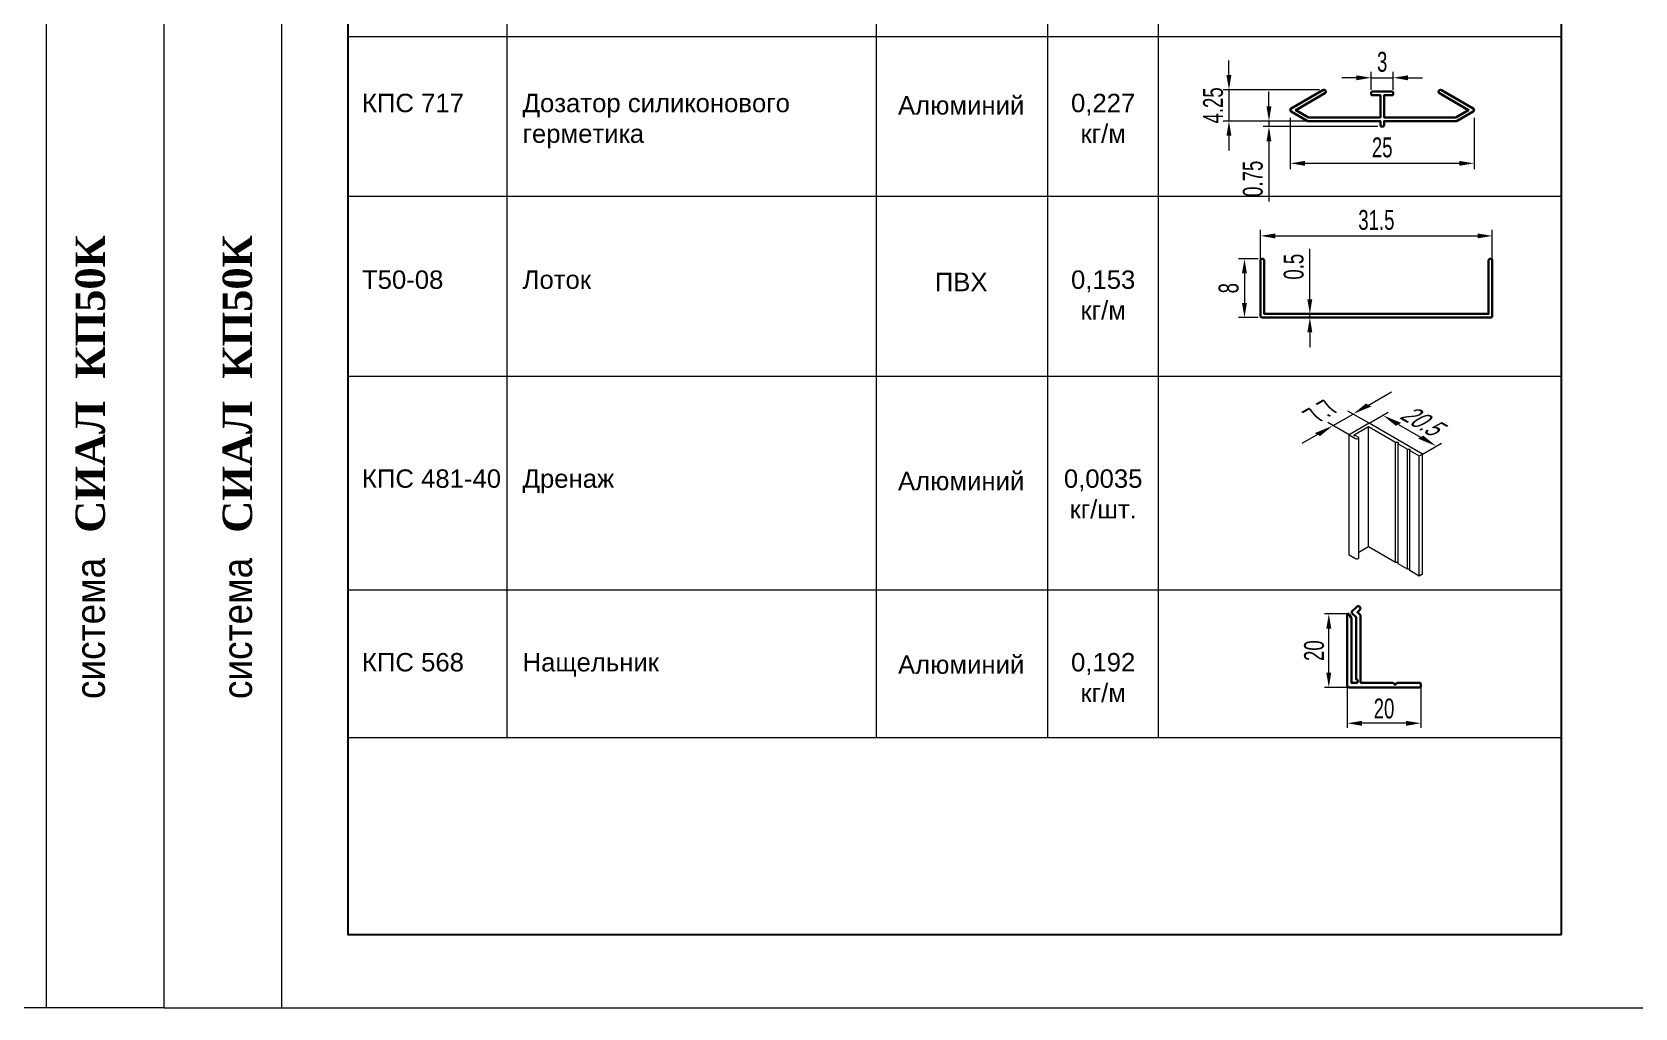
# Model space of a CAD drawing. Extents: x -37 to 4620, y -49 to 348.
# Drawn here: x 3972.1 to 4190, y 0 to 132.6 of the extents above; entities that cross this region are included whole.
import ezdxf
from ezdxf.enums import TextEntityAlignment as Align

# ---------------------------------------------------------------- set-up
doc = ezdxf.new("R2010")
doc.units = 0
doc.header["$LTSCALE"] = 5
doc.layers.get('0').update_dxf_attribs({"linetype": 'CONTINUOUS', "lineweight": 30})
doc.layers.get('DEFPOINTS').update_dxf_attribs({"linetype": 'CONTINUOUS'})
for name, color, linetype, lineweight in [('3', 1, 'CONTINUOUS', 20), ('4', 160, 'CONTINUOUS', 18), ('Dimentions', 5, 'CONTINUOUS', 15), ('Рамки', 1, 'CONTINUOUS', 15), ('Текстовый', 7, 'CONTINUOUS', 9)]:
    doc.layers.add(name, color=color, linetype=linetype, lineweight=lineweight)
doc.layers.add('Скрытые', color=14, linetype='CONTINUOUS', plot=False)
doc.styles.add('4', font='RUSS.shx', dxfattribs={"width": 0.7, "height": 3.5})
doc.styles.add('style 27', font='russ.shx', dxfattribs={"width": 0.7, "height": 2.7})
doc.styles.add('style23', font='russ.shx', dxfattribs={"width": 0.7, "height": 2.3})
doc.styles.add('Каталожный', font='arial.ttf', dxfattribs={"height": 2.5})
doc.styles.add('Фирм', font='arial.ttf', dxfattribs={"height": 3.5})
doc.styles.add('Фирм5', font='timesbd.ttf', dxfattribs={"height": 4})
doc.dimstyles.new('MX1$0', dxfattribs={"dimtxt": 2.5, "dimasz": 3, "dimexe": 1.3, "dimexo": 0.6, "dimgap": 0.6, "dimtad": 1, "dimdsep": 46, "dimtxsty": '4', "dimcen": 0, "dimclrd": 256, "dimclre": 256, "dimclrt": 256, "dimaunit": 1, "dimadec": 0, "dimazin": 0, "dimtfac": 1, "dimtmove": 0, "dimatfit": 3, "dimfxl": 1, "dimtvp": 1, "dimtolj": 1, "dimlwd": -1, "dimlwe": -1, "dimarcsym": 0})
doc.dimstyles.new('MX2', dxfattribs={"dimtxt": 2.3, "dimasz": 2, "dimexe": 0.6, "dimexo": 0, "dimgap": 0.6, "dimtad": 1, "dimdec": 1, "dimlfac": 2, "dimdsep": 46, "dimtxsty": 'style23', "dimcen": 0, "dimclrd": 256, "dimclre": 256, "dimclrt": 256, "dimaunit": 1, "dimadec": 1, "dimazin": 2, "dimtfac": 1, "dimtdec": 1, "dimtmove": 0, "dimatfit": 3, "dimfxl": 1, "dimtolj": 1, "dimtzin": 0, "dimlwd": -1, "dimlwe": -1, "dimarcsym": 0})

# ---------------------------------------------------------------- blocks, each defined once
blk = doc.blocks.new('*D234')
at = {"layer": 'DEFPOINTS', "color": 0, "transparency": 16777216}
for p in [(4143.14, 121.56), (4168.14, 121.56), (4168.14, 114.79)]:
    blk.add_point(p, dxfattribs=at)
at = {"layer": 'Dimentions', "transparency": 16777216}
for p, q in [((4143.14, 120.96), (4143.14, 113.99)), ((4168.14, 120.96), (4168.14, 113.99)), ((4145.14, 114.79), (4166.14, 114.79))]:
    blk.add_line(p, q, dxfattribs=at)
for points in [[(4145.14, 115.12), (4145.14, 114.46), (4143.14, 114.79)], [(4166.14, 115.12), (4166.14, 114.46), (4168.14, 114.79)]]:
    blk.add_solid(points, dxfattribs=at)
at = {"layer": 'Dimentions', "transparency": 16777216, "insert": (4155.64, 116.94), "char_height": 2.7, "attachment_point": 5, "style": 'style 27'}
blk.add_mtext('\\A1;25', dxfattribs=at)
blk = doc.blocks.new('*D235')
at = {"layer": 'DEFPOINTS', "color": 0, "transparency": 16777216}
for p in [(4147.72, 124.78), (4134.81, 120.53), (4147.72, 120.53)]:
    blk.add_point(p, dxfattribs=at)
at = {"layer": 'Dimentions', "transparency": 16777216}
for p, q in [((4134.81, 126.78), (4134.81, 128.78)), ((4147.12, 124.78), (4134.01, 124.78)), ((4134.81, 124.78), (4134.81, 120.53)), ((4147.12, 120.53), (4134.01, 120.53)), ((4134.81, 118.53), (4134.81, 116.53))]:
    blk.add_line(p, q, dxfattribs=at)
for points in [[(4134.47, 126.78), (4135.14, 126.78), (4134.81, 124.78)], [(4134.47, 118.53), (4135.14, 118.53), (4134.81, 120.53)]]:
    blk.add_solid(points, dxfattribs=at)
at = {"layer": 'Dimentions', "transparency": 16777216, "insert": (4132.66, 122.66), "char_height": 2.7, "attachment_point": 5, "rotation": 90, "style": 'style 27'}
blk.add_mtext('\\A1;4.25', dxfattribs=at)
blk = doc.blocks.new('*D236')
at = {"layer": 'DEFPOINTS', "color": 0, "transparency": 16777216}
for p in [(4154.41, 120.53), (4140.25, 119.78), (4155.64, 119.78)]:
    blk.add_point(p, dxfattribs=at)
at = {"layer": 'Dimentions', "transparency": 16777216}
for p, q in [((4140.25, 122.53), (4140.25, 124.53)), ((4153.81, 120.53), (4139.45, 120.53)), ((4140.25, 120.53), (4140.25, 119.78)), ((4155.04, 119.78), (4139.45, 119.78)), ((4140.25, 117.78), (4140.25, 109.59))]:
    blk.add_line(p, q, dxfattribs=at)
for points in [[(4139.91, 122.53), (4140.58, 122.53), (4140.25, 120.53)], [(4139.91, 117.78), (4140.58, 117.78), (4140.25, 119.78)]]:
    blk.add_solid(points, dxfattribs=at)
at = {"layer": 'Dimentions', "transparency": 16777216, "insert": (4138.06, 112.69), "char_height": 2.7, "attachment_point": 5, "rotation": 90, "style": 'style 27'}
blk.add_mtext('\\A1;0.75', dxfattribs=at)
blk = doc.blocks.new('*D237')
at = {"layer": 'DEFPOINTS', "color": 0, "transparency": 16777216}
for p in [(4157.14, 126.42), (4154.14, 124.18), (4157.14, 124.18)]:
    blk.add_point(p, dxfattribs=at)
at = {"layer": 'Dimentions', "transparency": 16777216}
for p, q in [((4152.14, 126.42), (4150.14, 126.42)), ((4154.14, 124.78), (4154.14, 127.22)), ((4154.14, 126.42), (4157.14, 126.42)), ((4157.14, 124.78), (4157.14, 127.22)), ((4159.14, 126.42), (4161.14, 126.42))]:
    blk.add_line(p, q, dxfattribs=at)
for points in [[(4152.14, 126.75), (4152.14, 126.08), (4154.14, 126.42)], [(4159.14, 126.75), (4159.14, 126.08), (4157.14, 126.42)]]:
    blk.add_solid(points, dxfattribs=at)
at = {"layer": 'Dimentions', "transparency": 16777216, "insert": (4155.64, 128.57), "char_height": 2.7, "attachment_point": 5, "style": 'style 27'}
blk.add_mtext('\\A1;3', dxfattribs=at)
blk = doc.blocks.new('*D238')
at = {"layer": 'DEFPOINTS', "color": 0, "transparency": 16777216}
for p in [(4170.6, 104.93), (4139.1, 100.18), (4170.6, 100.18)]:
    blk.add_point(p, dxfattribs=at)
at = {"layer": 'Dimentions', "transparency": 16777216}
for p, q in [((4139.1, 100.78), (4139.1, 105.73)), ((4141.1, 104.93), (4168.6, 104.93)), ((4170.6, 100.78), (4170.6, 105.73))]:
    blk.add_line(p, q, dxfattribs=at)
for points in [[(4141.1, 105.26), (4141.1, 104.59), (4139.1, 104.93)], [(4168.6, 105.26), (4168.6, 104.59), (4170.6, 104.93)]]:
    blk.add_solid(points, dxfattribs=at)
at = {"layer": 'Dimentions', "transparency": 16777216, "insert": (4154.85, 107.08), "char_height": 2.7, "attachment_point": 5, "style": 'style 27'}
blk.add_mtext('\\A1;31.5', dxfattribs=at)
blk = doc.blocks.new('*D239')
at = {"layer": 'DEFPOINTS', "color": 0, "transparency": 16777216}
for p in [(4139.37, 101.82), (4136.92, 93.82), (4139.37, 93.82)]:
    blk.add_point(p, dxfattribs=at)
at = {"layer": 'Dimentions', "transparency": 16777216}
for p, q in [((4138.77, 101.82), (4136.12, 101.82)), ((4136.92, 99.82), (4136.92, 95.82)), ((4138.77, 93.82), (4136.12, 93.82))]:
    blk.add_line(p, q, dxfattribs=at)
for points in [[(4136.58, 99.82), (4137.25, 99.82), (4136.92, 101.82)], [(4136.58, 95.82), (4137.25, 95.82), (4136.92, 93.82)]]:
    blk.add_solid(points, dxfattribs=at)
at = {"layer": 'Dimentions', "transparency": 16777216, "insert": (4134.77, 97.82), "char_height": 2.7, "attachment_point": 5, "rotation": 90, "style": 'style 27'}
blk.add_mtext('\\A1;8', dxfattribs=at)
blk = doc.blocks.new('*D240')
at = {"layer": 'DEFPOINTS', "color": 0, "transparency": 16777216}
for p in [(4150.89, 44.53), (4160.89, 43.86), (4150.89, 38.69)]:
    blk.add_point(p, dxfattribs=at)
at = {"layer": 'Dimentions', "transparency": 16777216}
for p, q in [((4150.89, 44.53), (4150.89, 38.09)), ((4160.89, 43.86), (4160.89, 38.09)), ((4158.89, 38.69), (4152.89, 38.69))]:
    blk.add_line(p, q, dxfattribs=at)
for points in [[(4152.89, 39.02), (4152.89, 38.35), (4150.89, 38.69)], [(4158.89, 39.02), (4158.89, 38.35), (4160.89, 38.69)]]:
    blk.add_solid(points, dxfattribs=at)
at = {"layer": 'Dimentions', "transparency": 16777216, "insert": (4155.89, 40.68), "char_height": 2.7, "attachment_point": 5, "style": 'style 27'}
blk.add_mtext('\\A1;20', dxfattribs=at)
blk = doc.blocks.new('*D241')
at = {"layer": 'DEFPOINTS', "color": 0, "transparency": 16777216}
for p in [(4148.38, 53.56), (4151.04, 53.56), (4151.73, 43.56)]:
    blk.add_point(p, dxfattribs=at)
at = {"layer": 'Dimentions', "transparency": 16777216}
for p, q in [((4151.04, 53.56), (4147.78, 53.56)), ((4148.38, 45.56), (4148.38, 51.56)), ((4151.73, 43.56), (4147.78, 43.56))]:
    blk.add_line(p, q, dxfattribs=at)
for points in [[(4148.05, 51.56), (4148.72, 51.56), (4148.38, 53.56)], [(4148.05, 45.56), (4148.72, 45.56), (4148.38, 43.56)]]:
    blk.add_solid(points, dxfattribs=at)
at = {"layer": 'Dimentions', "transparency": 16777216, "insert": (4146.39, 48.56), "char_height": 2.7, "attachment_point": 5, "rotation": 90, "style": 'style 27'}
blk.add_mtext('\\A1;20', dxfattribs=at)
blk = doc.blocks.new('*D231')
at = {"layer": 'DEFPOINTS', "color": 0, "transparency": 16777216}
for p in [(4145.81, 93.82), (4148.26, 94.32), (4148.26, 93.82)]:
    blk.add_point(p, dxfattribs=at)
at = {"layer": 'Dimentions', "transparency": 16777216}
for p, q in [((4145.81, 96.32), (4145.81, 103.16)), ((4147.66, 94.32), (4145.01, 94.32)), ((4147.66, 93.82), (4145.01, 93.82)), ((4145.81, 93.82), (4145.81, 94.32)), ((4145.81, 91.82), (4145.81, 89.82))]:
    blk.add_line(p, q, dxfattribs=at)
for points in [[(4145.47, 96.32), (4146.14, 96.32), (4145.81, 94.32)], [(4145.47, 91.82), (4146.14, 91.82), (4145.81, 93.82)]]:
    blk.add_solid(points, dxfattribs=at)
at = {"layer": 'Dimentions', "transparency": 16777216, "insert": (4143.62, 100.74), "char_height": 2.7, "attachment_point": 5, "rotation": 90, "style": 'style 27'}
blk.add_mtext('\\A1;0.5', dxfattribs=at)

msp = doc.modelspace()

# ---------------------------------------------------------------- linework, layer by layer
at = {"elevation": 0.124}
for points in [[(4154.289, 124.533), (4156.989, 124.533, -0.4142136), (4157.139, 124.383), (4157.139, 124.183, -0.4142136), (4156.989, 124.033), (4155.889, 124.033), (4155.889, 121.033), (4165.657, 121.033), (4167.389, 122.033), (4163.434, 124.317, -1), (4163.684, 124.75), (4168.014, 122.25, -0.5773503), (4168.014, 121.817), (4165.826, 120.553, -0.1316525), (4165.751, 120.533), (4155.889, 120.533), (4155.889, 119.933, -0.4142136), (4155.739, 119.783), (4155.539, 119.783, -0.4142136), (4155.389, 119.933), (4155.389, 120.533), (4145.527, 120.533, -0.1316525), (4145.452, 120.553), (4143.264, 121.817, -0.5773503), (4143.264, 122.25), (4147.594, 124.75, -1), (4147.844, 124.317), (4143.889, 122.033), (4145.621, 121.033), (4155.389, 121.033), (4155.389, 124.033), (4154.289, 124.033, -0.4142136), (4154.139, 124.183), (4154.139, 124.383, -0.4142136)], [(4170.35, 101.824), (4170.35, 101.824, 0.4142136), (4170.1, 101.574), (4170.1, 94.324), (4139.6, 94.324), (4139.6, 101.574, 0.4142136), (4139.35, 101.824), (4139.35, 101.824, 0.4142136), (4139.1, 101.574), (4139.1, 94.074, 0.4142136), (4139.35, 93.824), (4170.35, 93.824, 0.4142136), (4170.6, 94.074), (4170.6, 101.574, 0.4142136)], [(4152.645, 53.407), (4152.276, 53.777), (4152.601, 54.102, 1), (4152.177, 54.527), (4151.533, 53.883, 0.4142136), (4151.533, 53.671), (4152.089, 53.114), (4152.089, 44.664, -1), (4152.089, 44.164), (4151.489, 44.164), (4151.489, 52.895, 0.1316525), (4151.469, 52.97), (4151.169, 53.489, 0.767327), (4150.889, 53.414), (4150.889, 43.814, 0.4142136), (4151.139, 43.564), (4160.739, 43.564, 0.4142136), (4160.889, 43.714), (4160.889, 44.014, 0.4142136), (4160.739, 44.164), (4157.701, 44.164, 0.1989124), (4157.595, 44.121), (4157.389, 43.914), (4157.183, 44.121, 0.1989124), (4157.077, 44.164), (4152.839, 44.164, -0.4142136), (4152.689, 44.314), (4152.689, 53.301, 0.1989124)]]:
    msp.add_lwpolyline(points, format="xyb", close=True, dxfattribs=at)
at = {"layer": '3', "color": 0, "extrusion": (-3.6e-15, 0.816497, 0.57735)}
for p, q in [((4153.864, 79.455, 0.124), (4151.141, 77.883, 0.124)), ((4151.848, 77.883, 0.124), (4153.793, 79.006, 0.124)), ((4153.793, 79.006, 0.124), (4157.47, 76.883, 0.124)), ((4153.793, 62.676, 0.124), (4153.793, 79.006, 0.124)), ((4161.111, 75.27, 0.124), (4153.864, 79.455, 0.124)), ((4151.141, 77.883, 0.124), (4152.025, 77.373, 0.124)), ((4151.141, 61.553, 0.124), (4151.141, 77.883, 0.124)), ((4152.379, 77.577, 0.124), (4152.06, 77.761, 0.124)), ((4152.452, 61.145, 0.124), (4152.452, 77.475, 0.124)), ((4157.47, 76.883, 0.124), (4157.823, 76.883, 0.124)), ((4157.47, 60.553, 0.124), (4157.47, 76.883, 0.124)), ((4157.823, 76.883, 0.124), (4157.823, 76.679, 0.124)), ((4157.823, 60.349, 0.124), (4157.823, 76.679, 0.124)), ((4157.823, 76.679, 0.124), (4159.061, 75.964, 0.124)), ((4159.061, 75.964, 0.124), (4159.414, 75.964, 0.124)), ((4159.061, 59.634, 0.124), (4159.061, 75.964, 0.124)), ((4159.414, 75.964, 0.124), (4159.414, 75.76, 0.124)), ((4159.414, 75.76, 0.124), (4160.687, 75.025, 0.124)), ((4159.414, 59.43, 0.124), (4159.414, 75.76, 0.124)), ((4160.687, 75.025, 0.124), (4161.111, 75.27, 0.124)), ((4160.687, 58.695, 0.124), (4160.687, 75.025, 0.124)), ((4161.111, 58.94, 0.124), (4161.111, 75.27, 0.124)), ((4152.025, 61.043, 0.124), (4151.141, 61.553, 0.124)), ((4153.793, 62.676, 0.124), (4152.452, 61.902, 0.124)), ((4157.47, 60.553, 0.124), (4153.793, 62.676, 0.124)), ((4157.823, 60.553, 0.124), (4157.47, 60.553, 0.124)), ((4159.061, 59.634, 0.124), (4157.823, 60.349, 0.124)), ((4159.414, 59.634, 0.124), (4159.061, 59.634, 0.124)), ((4160.687, 58.695, 0.124), (4159.414, 59.43, 0.124)), ((4161.111, 58.94, 0.124), (4160.687, 58.695, 0.124))]:
    msp.add_line(p, q, dxfattribs=at)
at = {"layer": '3', "color": 0, "extrusion": (2.4e-15, -2.7e-15, -1)}
msp.add_ellipse((4151.954, 77.822, 0.124), major_axis=(-0.15, 0), ratio=0.5773503, start_param=-2.3561945, end_param=0.7853982, dxfattribs=at)
at = {"layer": '3', "color": 0}
msp.add_ellipse((4152.202, 77.475, 0.124), major_axis=(0.25, 0), ratio=0.5773503, start_param=-2.3561945, end_param=0.7853982, dxfattribs=at)
at = {"layer": '3', "color": 0, "extrusion": (2.3e-15, -2.9e-15, -1)}
msp.add_ellipse((4152.202, 61.145, 0.124), major_axis=(0.25, 0), ratio=0.5773503, start_param=0, end_param=2.3561945, dxfattribs=at)
at = {"layer": '4', "linetype": 'Continuous'}
for p, q in [((3974, 297), (3974, 0)), ((4006, 297), (4006, 0))]:
    msp.add_line(p, q, dxfattribs=at)
at = {"layer": 'Dimentions', "extrusion": (-3.6e-15, 0.816497, 0.57735)}
for p, q in [((4153.798, 81.942, -3.393), (4156.927, 83.748, -5.948)), ((4148.955, 79.145, 0.561), (4151.677, 80.717, -1.661)), ((4153.864, 79.455, 0.124), (4150.97, 81.125, -2.239)), ((4153.864, 79.455, 0.124), (4156.449, 80.948, -1.987)), ((4151.141, 77.883, 2.347), (4148.248, 79.554, -0.016)), ((4157.864, 79.315, 0.322), (4160.869, 77.58, 2.776)), ((4146.833, 77.921, 2.293), (4144.712, 76.696, 4.025)), ((4161.111, 75.27, 6.042), (4163.697, 76.763, 3.93))]:
    msp.add_line(p, q, dxfattribs=at)
at = {"layer": 'Dimentions', "lineweight": 20, "extrusion": (-3.6e-15, 0.816497, 0.57735)}
for points in [[(-4153.445, -50.433, 64.946), (-4154.152, -49.726, 64.946), (-4151.677, -47.959, 64.946)], [(-4146.48, -43.468, 64.946), (-4147.187, -42.761, 64.946), (-4148.955, -45.236, 64.946)], [(-4157.51, -45.176, 64.946), (-4158.217, -45.883, 64.946), (-4155.742, -47.651, 64.946)], [(-4160.515, -42.171, 64.946), (-4161.222, -42.878, 64.946), (-4162.99, -40.403, 64.946)]]:
    msp.add_solid(points, dxfattribs=at)
at = {"layer": 'Рамки', "linetype": 'Continuous'}
for p, q in [((4015, 280.882, 0.124), (4014.997, 36.774, 0.124)), ((4036.626, 280.882, 0.124), (4036.626, 36.774, 0.124)), ((4086.86, 280.884, 0.124), (4086.86, 36.774, 0.124)), ((4110.125, 280.885, 0.124), (4110.125, 36.774, 0.124)), ((4125.2, 280.885, 0.124), (4125.2, 36.774, 0.124)), ((4180, 280.887, 0.124), (4180.005, 36.775, 0.124)), ((4015, 132.032, 0.124), (4180.001, 132.032, 0.124)), ((4015, 110.334, 0.124), (4180.001, 110.334, 0.124)), ((4015, 85.881, 0.124), (4180.005, 85.882, 0.124)), ((4015, 56.825, 0.124), (4180.005, 56.826, 0.124)), ((4014.997, 36.774, 0.124), (4180.005, 36.775, 0.124))]:
    msp.add_line(p, q, dxfattribs=at)
for points in [[(3780, 297), (3990, 297), (3990, 0), (3780, 0)], [(4200, 297), (3990, 297), (3990, 0), (4200, 0)]]:
    msp.add_lwpolyline(points, close=True, dxfattribs=at)
at = {"layer": 'Скрытые', "linetype": 'Continuous'}
msp.add_lwpolyline([(4180, 10), (4180, 287), (4015, 287), (4015, 10)], close=True, dxfattribs=at)

# ---------------------------------------------------------------- texts
at = {"layer": 'Dimentions', "extrusion": (-3.6e-15, 0.816497, 0.57735), "insert": (4147.34, 81.131, -8.402), "char_height": 3.5, "attachment_point": 5, "text_direction": (0.707107, 0.408248, -0.57735), "style": '4'}
msp.add_mtext('\\A1;7.7', dxfattribs=at)
at = {"layer": 'Dimentions', "extrusion": (3.5e-15, -0.816497, 0.57735), "insert": (4161.346, 79.59, 3.165), "char_height": 3.5, "attachment_point": 5, "text_direction": (0.707107, -0.408248, -0.57735), "style": '4'}
msp.add_mtext('\\A1;20.5', dxfattribs=at)
at = {"layer": 'Текстовый', "style": 'Фирм5'}
for p in [(3982, 84.805), (4002, 84.805)]:
    msp.add_text('СИАЛ  КП50К', height=4, rotation=90, dxfattribs=at).set_placement(p, align=Align.CENTER)
at = {"layer": 'Текстовый', "style": 'Фирм', "width": 0.9}
for p in [(3982, 51.576), (4002, 51.576)]:
    msp.add_text(' система ', height=4, rotation=90, dxfattribs=at).set_placement(p, align=Align.CENTER)
at = {"layer": 'Текстовый', "color": 1, "linetype": 'Continuous', "char_height": 2.5, "style": 'Каталожный'}
for s, insert, width, attachment_point in [('\\pxql;КПС 717', (4016.947, 124.243, 0.124), 15.84446, 1), ('\\pxql;Дозатор силиконового герметика', (4038.781, 124.243, 0.124), 43.82113, 1), ('\\pxqc;0,227\\Pкг/м', (4117.709, 124.243, 0.124), 15, 2), ('\\pxqc;Алюминий', (4098.403, 123.92, 0.124), 20.46562, 2), ('\\pxql;Т50-08', (4016.947, 100.232, 0.124), 15.84446, 1), ('\\pxqc;0,153\\Pкг/м', (4117.709, 100.232, 0.124), 15, 2), ('\\pxql;Лоток', (4038.781, 100.232, 0.124), 43.82113, 1), ('\\pxqc;ПВХ', (4098.403, 99.909, 0.124), 20.46562, 2), ('\\pxql;КПС 481-40', (4016.947, 73.192, 0.124), 19.67931, 1), ('\\pxql;Дренаж', (4038.781, 73.192, 0.124), 43.82113, 1), ('\\pxqc;Алюминий', (4098.403, 72.869, 0.124), 20.46562, 2), ('\\pxqc;0,0035\\Pкг/шт.', (4117.709, 73.192, 0.124), 15, 2), ('\\pxql;КПС 568', (4016.947, 48.236, 0.124), 19.67931, 1), ('\\pxql;Нащельник', (4038.781, 48.236, 0.124), 43.82113, 1), ('\\pxqc;Алюминий', (4098.403, 47.913, 0.124), 20.46562, 2), ('\\pxqc;0,192\\Pкг/м', (4117.709, 48.236, 0.124), 15, 2)]:
    msp.add_mtext(s, dxfattribs=dict(at, insert=insert, width=width, attachment_point=attachment_point))

# ---------------------------------------------------------------- dimensions: what is measured, and where the dimension line sits
at = {"layer": 'Dimentions'}
for base, p1, p2, picture, middle in [((4134.808, 120.533, 0.124), (4147.719, 124.783, 0.124), (4147.719, 120.533, 0.124), '*D235', (4134.808, 122.658, 0.124)), ((4145.808, 93.824, 0.124), (4148.258, 94.324, 0.124), (4148.258, 93.824, 0.124), '*D231', (4145.808, 100.744, 0.124))]:
    dim = msp.add_linear_dim(base=base, p1=p1, p2=p2, angle=90, dimstyle='MX1$0', override={"dimasz": 2, "dimexe": 0.8, "dimgap": 0.8, "dimtxsty": 'style 27'}, dxfattribs=at)
    dim.commit()
    dim.dimension.update_dxf_attribs({"geometry": picture, "text_midpoint": middle, "dimtype": 160})
for base, p1, p2, dimstyle, override, picture, middle in [((4157.139, 126.418, 0.124), (4154.139, 124.183, 0.124), (4157.139, 124.183, 0.124), 'MX1$0', {"dimasz": 2, "dimexe": 0.8, "dimgap": 0.8, "dimtxsty": 'style 27'}, '*D237', (4155.639, 128.568, 0.124)), ((4168.139, 114.79, 0.124), (4143.139, 121.558, 0.124), (4168.139, 121.558, 0.124), 'MX1$0', {"dimasz": 2, "dimexe": 0.8, "dimgap": 0.8, "dimtxsty": 'style 27'}, '*D234', (4155.639, 116.94, 0.124)), ((4150.889, 38.687, 0.124), (4160.889, 43.864, 0.124), (4150.889, 44.534, 0.124), 'MX2', {"dimtxsty": 'style 27'}, '*D240', (4155.889, 40.676, 0.124))]:
    dim = msp.add_linear_dim(base=base, p1=p1, p2=p2, dimstyle=dimstyle, override=override, dxfattribs=at)
    dim.commit()
    dim.dimension.update_dxf_attribs({"geometry": picture, "text_midpoint": middle})
for base, p1, p2, angle, dimstyle, override, picture, middle in [((4140.246, 119.783, 0.124), (4154.409, 120.533, 0.124), (4155.639, 119.783, 0.124), 90, 'MX1$0', {"dimasz": 2, "dimexe": 0.8, "dimgap": 0.8, "dimtxsty": 'style 27'}, '*D236', (4138.057, 112.688, 0.124)), ((4170.6, 104.927, 0.124), (4139.1, 100.177, 0.124), (4170.6, 100.177, 0.124), 180, 'MX1$0', {"dimasz": 2, "dimexe": 0.8, "dimgap": 0.8, "dimtxsty": 'style 27'}, '*D238', (4154.85, 107.077, 0.124)), ((4136.917, 93.824, 0.124), (4139.368, 101.823, 0.124), (4139.368, 93.824, 0.124), 90, 'MX1$0', {"dimasz": 2, "dimexe": 0.8, "dimgap": 0.8, "dimtxsty": 'style 27'}, '*D239', (4134.767, 97.824, 0.124)), ((4148.383, 53.564, 0.124), (4151.732, 43.564, 0.124), (4151.039, 53.564, 0.124), 90, 'MX2', {"dimtxsty": 'style 27'}, '*D241', (4146.395, 48.564, 0.124))]:
    dim = msp.add_linear_dim(base=base, p1=p1, p2=p2, angle=angle, dimstyle=dimstyle, override=override, dxfattribs=at)
    dim.commit()
    dim.dimension.update_dxf_attribs({"geometry": picture, "text_midpoint": middle})

doc.saveas('drawing.dxf')
